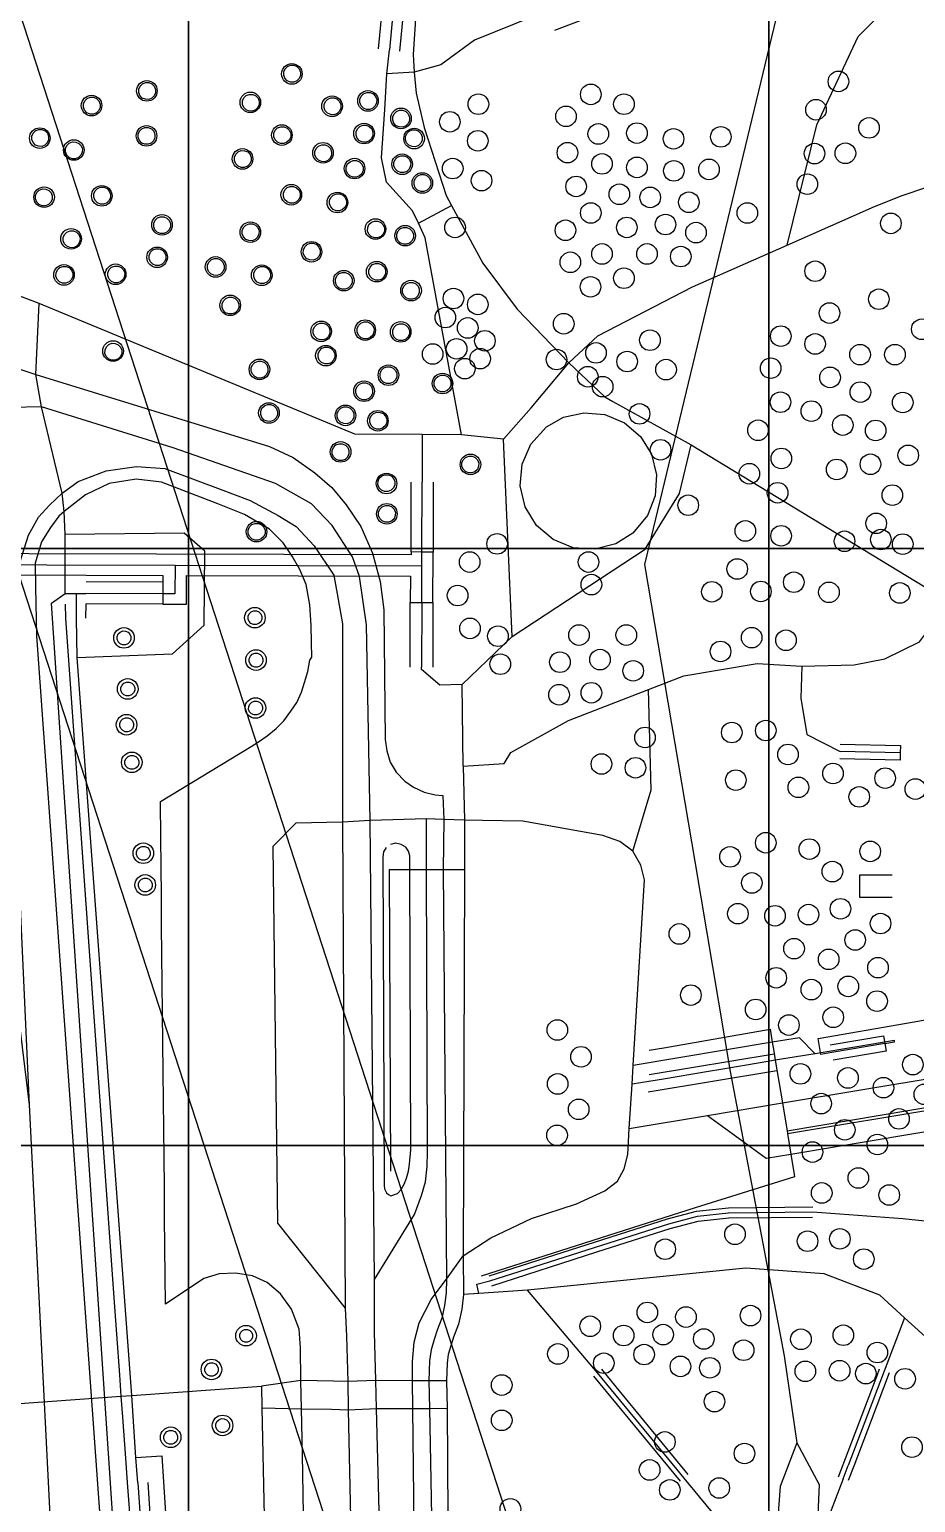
# Model space of a CAD drawing. Header units: metres. Extents: x -847 to 846, y -696 to 697.
# Drawn here: x 61.4 to 190.5, y -225.9 to -11.4 of the extents above; entities that cross this region are included whole.
import ezdxf

# ---------------------------------------------------------------- set-up
doc = ezdxf.new("R2010")
doc.units = ezdxf.units.M
for name, color, linetype in [('GREEN_ATLAS_TERRAIN_COP90', 3, 'Continuous'), ('OSM_BARRIER', 1, 'Continuous'), ('OSM_GREEN_EXISTING', 94, 'Continuous'), ('OSM_HYDROGRAPHY', 5, 'Continuous'), ('OSM_PATH', 32, 'Continuous'), ('OSM_RAILWAY', 6, 'Continuous'), ('OSM_ROAD_LOCAL', 9, 'Continuous'), ('OSM_ROAD_MAJOR', 30, 'Continuous')]:
    doc.layers.add(name, color=color, linetype=linetype)

msp = doc.modelspace()

# ---------------------------------------------------------------- linework, layer by layer
at = {"layer": 'GREEN_ATLAS_TERRAIN_COP90'}
for points in [[(0, -86.968, 21), (84.574, -86.968, 14), (84.574, 0, 25), (0, 0, 25)], [(84.574, -86.968, 14), (169.148, -86.968, 14), (169.148, 0, 20), (84.574, 0, 25)], [(169.148, -86.968, 14), (253.723, -86.968, 12), (253.723, 0, 19), (169.148, 0, 20)], [(0, -173.937, 18), (84.574, -173.937, 10), (84.574, -86.968, 14), (0, -86.968, 21)], [(84.574, -173.937, 10), (169.148, -173.937, 10), (169.148, -86.968, 14), (84.574, -86.968, 14)], [(169.148, -173.937, 10), (253.723, -173.937, 10), (253.723, -86.968, 12), (169.148, -86.968, 14)], [(0, -260.905, 13), (84.574, -260.905, 9), (84.574, -173.937, 10), (0, -173.937, 18)], [(84.574, -260.905, 9), (169.148, -260.905, 9), (169.148, -173.937, 10), (84.574, -173.937, 10)], [(169.148, -260.905, 9), (253.723, -260.905, 5), (253.723, -173.937, 10), (169.148, -173.937, 10)]]:
    msp.add_3dface(points, dxfattribs=at)
at = {"layer": 'OSM_BARRIER'}
for points in [[(112.277, -14.215), (113.167, -5.199)], [(116.224, -5.533), (115.334, -14.549)], [(169.556, -7.481), (154.376, -8.316), (144.183, -9.195), (137.919, -11.566)], [(57.83, -60.135), (62.353, -61.626), (96.408, -72.113), (99.835, -73.716), (103.005, -75.942), (105.486, -78.124), (107.585, -80.606), (109.69, -83.768), (111.412, -87.642), (112.502, -91.772), (113.029, -95.891), (113.254, -114.793), (113.467, -116.429), (113.993, -118.11), (114.852, -119.535), (116.111, -120.882), (117.37, -121.728), (118.93, -122.463), (120.521, -122.852), (121.662, -122.964)], [(102.542, -102.826), (102.504, -100.666), (102.46, -98.206), (102.272, -95.178), (101.727, -92.239), (100.8, -90.035), (99.71, -88.076), (98.388, -86.172), (96.39, -84.146), (92.768, -82.031), (88.872, -80.495), (80.659, -77.3), (76.956, -76.877), (73.035, -77.534), (69.589, -79.182), (66.469, -81.586), (65.68, -82.254), (64.458, -83.935), (63.161, -85.994), (62.259, -89.134), (62.272, -92.618), (62.453, -99.709), (73.573, -254.243)], [(117.013, -87.486), (117.044, -77.323)], [(120.252, -77.334), (120.221, -87.497)], [(117.013, -87.486), (117.013, -87.909), (24.163, -87.642), (24.151, -91.416)], [(120.221, -87.497), (118.592, -87.497), (117.013, -87.486)], [(120.202, -94.844), (120.221, -87.497)], [(28.918, -91.07), (28.918, -90.748), (69.67, -90.87)], [(69.67, -90.87), (80.865, -90.903), (80.865, -91.827)], [(69.67, -91.794), (80.865, -91.827)], [(80.865, -91.827), (80.84, -93.575), (80.872, -95.089)], [(80.872, -95.089), (84.317, -95.1), (84.311, -90.915), (116.919, -91.004), (116.907, -94.833)], [(73.73, -195.399), (66.713, -97.149), (66.657, -95.089)], [(69.652, -97.149), (69.677, -95.056)], [(80.872, -95.089), (69.677, -95.056)], [(116.882, -104.262), (116.907, -94.833)], [(116.907, -94.833), (118.567, -94.844), (120.202, -94.844)], [(120.202, -94.844), (120.171, -104.273)], [(93.702, -115.817), (94.811, -115.149), (96.032, -114.247), (97.354, -113.179), (98.469, -112.065), (99.516, -110.652), (100.355, -109.394), (101.032, -107.902), (101.495, -106.477), (101.978, -104.874), (102.247, -103.26), (102.542, -102.826)], [(80.546, -129.142), (80.49, -123.821), (93.702, -115.817)], [(179.56, -115.472), (188.337, -115.661)], [(188.337, -115.661), (188.312, -116.73), (188.287, -117.798)], [(188.287, -117.798), (179.51, -117.609)], [(121.662, -122.964), (121.812, -126.426), (121.674, -133.728), (122.188, -193.384), (122.125, -195.377), (121.912, -197.214), (121.492, -199.039), (120.822, -200.787), (120.377, -202.167), (119.932, -203.692), (119.726, -205.295), (119.632, -208.167), (119.713, -212.197), (120.308, -243.634)], [(80.59, -133.238), (80.546, -129.142)], [(113.405, -130.533), (113.022, -131.145), (112.885, -131.88), (113.091, -179.736), (113.148, -180.226), (113.448, -180.794), (113.712, -181.05), (114.056, -181.25), (115.033, -180.916), (115.585, -180.326), (116.004, -179.536), (116.355, -178.69), (116.625, -177.633), (116.806, -176.653), (117.007, -174.527), (116.831, -133.728), (116.825, -131.747), (116.669, -131.045), (116.249, -130.466), (115.591, -130.077), (114.752, -129.899), (114.012, -130.077)], [(80.634, -137.647), (80.59, -133.238)], [(187.147, -134.574), (182.361, -134.574), (182.361, -137.769), (187.147, -137.769)], [(80.678, -141.888), (80.634, -137.647)], [(80.721, -146.162), (80.678, -141.888)], [(80.765, -150.304), (80.721, -146.162)], [(80.809, -154.578), (80.765, -150.304)], [(80.853, -158.897), (80.809, -154.578)], [(153.844, -159.677), (169.33, -156.983)], [(169.33, -156.983), (169.643, -158.886), (169.863, -160.178), (170.082, -161.513), (171.122, -167.714), (171.805, -171.822)], [(178.101, -159.265), (185.85, -157.929)], [(185.85, -157.929), (186.044, -159.042), (186.239, -160.166)], [(80.897, -163.217), (80.853, -158.897)], [(151.72, -163.595), (169.925, -160.567)], [(151.732, -160.044), (153.844, -159.677)], [(186.239, -160.166), (178.52, -161.491)], [(151.588, -166.1), (170.326, -162.972)], [(80.941, -167.436), (80.897, -163.217)], [(80.984, -171.488), (80.941, -167.436)], [(194.615, -168.003), (171.805, -171.822)], [(171.867, -172.178), (194.677, -168.371)], [(81.022, -175.684), (80.984, -171.488)], [(171.805, -171.822), (171.867, -172.178)], [(171.867, -172.178), (172.362, -175.161), (172.863, -178.145)], [(81.072, -180.004), (81.022, -175.684)], [(81.116, -184.267), (81.072, -180.004)], [(172.913, -178.456), (158.411, -183.009)], [(172.863, -178.145), (172.913, -178.456)], [(81.16, -188.72), (81.116, -184.267)], [(158.411, -183.009), (127.237, -192.961)], [(128.377, -192.906), (154.395, -184.612), (158.63, -183.499)], [(144.083, -189.399), (154.79, -186.026), (158.862, -184.957), (163.316, -184.468), (175.526, -184.334)], [(158.63, -183.499), (163.253, -182.998), (175.582, -182.865)], [(81.204, -192.939), (81.16, -188.72)], [(128.772, -194.33), (144.083, -189.399)], [(86.836, -193.306), (81.248, -197.035), (81.204, -192.939)], [(100.737, -200.653), (99.603, -197.759), (98.006, -195.533), (96.076, -193.885), (93.934, -192.883), (91.453, -192.505), (89.06, -192.583), (86.836, -193.306)], [(74.156, -201.366), (73.73, -195.399)], [(50.644, -273.701), (84.819, -267.033), (86.855, -266.755), (88.916, -266.354), (90.783, -265.853), (92.236, -265.363), (93.934, -264.506), (95.155, -263.727), (96.371, -262.747), (97.486, -261.801), (98.682, -260.476), (99.628, -259.174), (100.443, -257.783), (101.013, -256.447), (101.414, -254.933), (101.746, -253.04), (101.746, -250.881), (101.182, -218.888), (101.038, -212.242), (100.969, -208.134), (100.906, -203.381), (100.737, -200.653)], [(74.582, -207.333), (74.156, -201.366)], [(75.02, -213.466), (74.801, -210.416), (74.582, -207.333)], [(143.607, -207.511), (145.455, -209.748)], [(146.915, -209.047), (144.829, -206.498)], [(184.873, -207.466), (182.311, -214.201)], [(186.696, -206.999), (184.046, -213.967)], [(185.236, -206.509), (184.873, -207.466)], [(145.455, -209.748), (150.254, -215.581)], [(151.638, -214.802), (146.915, -209.047)], [(75.446, -219.466), (75.02, -213.466)], [(182.311, -214.201), (180.663, -218.542)], [(184.046, -213.967), (181.528, -220.591)], [(150.254, -215.581), (156.212, -222.806)], [(157.421, -221.837), (151.638, -214.802)], [(180.663, -218.542), (179.26, -222.227)], [(75.697, -222.973), (75.446, -219.466)], [(181.528, -220.591), (180.713, -222.717)], [(77.426, -245.86), (75.697, -222.973)], [(77.727, -250.625), (80.439, -250.447), (78.692, -222.984)]]:
    msp.add_lwpolyline(points, dxfattribs=at)
at = {"layer": 'OSM_GREEN_EXISTING'}
for points in [[(99.917, -19.058), (99.434, -19.058), (98.983, -18.869), (98.645, -18.512), (98.463, -18.067), (98.469, -17.577), (98.664, -17.132), (99.008, -16.798), (99.459, -16.609), (99.948, -16.62), (100.393, -16.809), (100.731, -17.154), (100.913, -17.611), (100.906, -18.089), (100.718, -18.546), (100.368, -18.88)], [(78.786, -21.585), (78.303, -21.574), (77.858, -21.384), (77.514, -21.039), (77.332, -20.583), (77.338, -20.104), (77.533, -19.648), (77.877, -19.314), (78.328, -19.136), (78.817, -19.136), (79.262, -19.325), (79.606, -19.681), (79.782, -20.127), (79.775, -20.616), (79.587, -21.062), (79.237, -21.396)], [(70.723, -23.722), (70.24, -23.722), (69.789, -23.533), (69.451, -23.177), (69.269, -22.731), (69.276, -22.242), (69.47, -21.796), (69.814, -21.462), (70.265, -21.273), (70.754, -21.284), (71.199, -21.474), (71.537, -21.819), (71.719, -22.275), (71.713, -22.754), (71.525, -23.21), (71.174, -23.544)], [(93.909, -23.299), (93.426, -23.299), (92.981, -23.11), (92.637, -22.765), (92.455, -22.308), (92.462, -21.819), (92.656, -21.373), (93, -21.039), (93.451, -20.85), (93.94, -20.861), (94.385, -21.051), (94.729, -21.396), (94.905, -21.852), (94.899, -22.342), (94.711, -22.787), (94.36, -23.121)], [(105.799, -23.811), (105.311, -23.8), (104.866, -23.611), (104.527, -23.266), (104.346, -22.809), (104.352, -22.331), (104.546, -21.874), (104.891, -21.54), (105.342, -21.362), (105.83, -21.362), (106.275, -21.551), (106.614, -21.908), (106.795, -22.353), (106.789, -22.843), (106.601, -23.288), (106.25, -23.622)], [(111.011, -23.054), (110.523, -23.043), (110.078, -22.854), (109.733, -22.509), (109.558, -22.052), (109.558, -21.574), (109.752, -21.128), (110.103, -20.783), (110.554, -20.605), (111.037, -20.605), (111.481, -20.794), (111.826, -21.151), (112.008, -21.596), (112.001, -22.086), (111.807, -22.531), (111.463, -22.876)], [(115.798, -25.615), (115.309, -25.603), (114.864, -25.414), (114.526, -25.069), (114.344, -24.624), (114.351, -24.134), (114.539, -23.689), (114.889, -23.344), (115.34, -23.166), (115.829, -23.166), (116.274, -23.366), (116.612, -23.711), (116.794, -24.156), (116.788, -24.646), (116.6, -25.091), (116.249, -25.437)], [(78.704, -28.13), (78.215, -28.13), (77.771, -27.941), (77.432, -27.585), (77.251, -27.14), (77.257, -26.65), (77.445, -26.205), (77.796, -25.871), (78.247, -25.681), (78.735, -25.693), (79.18, -25.882), (79.519, -26.227), (79.7, -26.683), (79.694, -27.173), (79.506, -27.618), (79.155, -27.952)], [(98.488, -28.008), (98.006, -28.008), (97.555, -27.808), (97.216, -27.463), (97.035, -27.017), (97.041, -26.527), (97.235, -26.082), (97.58, -25.737), (98.031, -25.559), (98.52, -25.57), (98.964, -25.759), (99.303, -26.104), (99.484, -26.561), (99.478, -27.04), (99.29, -27.485), (98.939, -27.83)], [(110.46, -27.796), (109.978, -27.796), (109.527, -27.607), (109.188, -27.251), (109.007, -26.806), (109.013, -26.316), (109.207, -25.871), (109.552, -25.526), (110.003, -25.347), (110.491, -25.359), (110.936, -25.548), (111.281, -25.893), (111.456, -26.349), (111.45, -26.828), (111.262, -27.273), (110.911, -27.618)], [(63.205, -28.431), (62.716, -28.42), (62.272, -28.231), (61.933, -27.886), (61.752, -27.429), (61.758, -26.95), (61.946, -26.505), (62.297, -26.16), (62.748, -25.982), (63.236, -25.982), (63.681, -26.182), (64.02, -26.527), (64.201, -26.973), (64.195, -27.463), (64.007, -27.908), (63.656, -28.253)], [(68.123, -30.234), (67.634, -30.234), (67.189, -30.045), (66.845, -29.689), (66.67, -29.244), (66.676, -28.754), (66.864, -28.309), (67.215, -27.963), (67.666, -27.785), (68.148, -27.796), (68.593, -27.986), (68.937, -28.331), (69.119, -28.787), (69.113, -29.266), (68.919, -29.711), (68.574, -30.056)], [(117.646, -28.476), (117.157, -28.464), (116.712, -28.275), (116.374, -27.93), (116.192, -27.474), (116.199, -26.984), (116.387, -26.539), (116.737, -26.205), (117.188, -26.026), (117.677, -26.026), (118.122, -26.216), (118.46, -26.572), (118.642, -27.017), (118.636, -27.507), (118.448, -27.952), (118.097, -28.286)], [(92.737, -31.492), (92.249, -31.492), (91.804, -31.303), (91.465, -30.947), (91.284, -30.502), (91.29, -30.012), (91.478, -29.566), (91.829, -29.232), (92.28, -29.043), (92.762, -29.054), (93.213, -29.244), (93.552, -29.589), (93.733, -30.045), (93.727, -30.524), (93.533, -30.98), (93.188, -31.314)], [(104.459, -30.657), (103.97, -30.646), (103.525, -30.457), (103.181, -30.112), (103.005, -29.656), (103.005, -29.177), (103.199, -28.732), (103.544, -28.386), (103.995, -28.208), (104.484, -28.208), (104.928, -28.409), (105.273, -28.754), (105.448, -29.199), (105.448, -29.689), (105.254, -30.134), (104.91, -30.479)], [(115.967, -32.249), (115.478, -32.249), (115.033, -32.06), (114.695, -31.704), (114.513, -31.259), (114.52, -30.769), (114.708, -30.323), (115.058, -29.978), (115.51, -29.8), (115.992, -29.811), (116.443, -30.001), (116.781, -30.346), (116.963, -30.802), (116.957, -31.281), (116.762, -31.726), (116.418, -32.071)], [(109.032, -32.928), (108.549, -32.917), (108.098, -32.728), (107.76, -32.383), (107.578, -31.926), (107.585, -31.437), (107.779, -30.991), (108.123, -30.657), (108.574, -30.479), (109.063, -30.479), (109.508, -30.669), (109.852, -31.025), (110.028, -31.47), (110.022, -31.96), (109.834, -32.405), (109.483, -32.739)], [(99.879, -36.702), (99.39, -36.702), (98.946, -36.513), (98.601, -36.157), (98.426, -35.711), (98.432, -35.221), (98.62, -34.776), (98.971, -34.431), (99.422, -34.253), (99.904, -34.264), (100.349, -34.453), (100.693, -34.798), (100.875, -35.255), (100.869, -35.734), (100.675, -36.179), (100.33, -36.524)], [(118.905, -34.988), (118.423, -34.977), (117.972, -34.787), (117.633, -34.442), (117.452, -33.986), (117.458, -33.496), (117.652, -33.051), (117.997, -32.717), (118.448, -32.539), (118.936, -32.539), (119.381, -32.728), (119.719, -33.073), (119.901, -33.529), (119.895, -34.019), (119.707, -34.465), (119.356, -34.798)], [(63.75, -37.081), (63.268, -37.081), (62.817, -36.891), (62.478, -36.535), (62.297, -36.09), (62.303, -35.6), (62.497, -35.155), (62.842, -34.821), (63.293, -34.631), (63.781, -34.643), (64.226, -34.832), (64.565, -35.177), (64.746, -35.633), (64.74, -36.112), (64.552, -36.568), (64.201, -36.902)], [(72.239, -36.836), (71.75, -36.824), (71.305, -36.635), (70.967, -36.29), (70.785, -35.834), (70.792, -35.355), (70.98, -34.899), (71.33, -34.565), (71.782, -34.387), (72.264, -34.387), (72.715, -34.576), (73.053, -34.932), (73.235, -35.377), (73.229, -35.867), (73.035, -36.312), (72.69, -36.646)], [(106.595, -37.793), (106.112, -37.793), (105.668, -37.604), (105.323, -37.248), (105.148, -36.802), (105.148, -36.312), (105.342, -35.867), (105.686, -35.533), (106.137, -35.344), (106.626, -35.355), (107.071, -35.544), (107.415, -35.889), (107.591, -36.346), (107.591, -36.824), (107.397, -37.281), (107.052, -37.615)], [(67.785, -43.181), (67.296, -43.17), (66.851, -42.98), (66.513, -42.635), (66.331, -42.179), (66.337, -41.689), (66.525, -41.244), (66.876, -40.91), (67.327, -40.732), (67.81, -40.732), (68.261, -40.921), (68.599, -41.266), (68.781, -41.723), (68.774, -42.212), (68.58, -42.658), (68.236, -42.992)], [(80.972, -41.121), (80.49, -41.11), (80.045, -40.921), (79.7, -40.576), (79.519, -40.12), (79.525, -39.63), (79.719, -39.184), (80.064, -38.851), (80.515, -38.672), (81.003, -38.672), (81.448, -38.862), (81.793, -39.218), (81.968, -39.663), (81.968, -40.153), (81.774, -40.598), (81.423, -40.932)], [(93.871, -42.168), (93.382, -42.157), (92.938, -41.967), (92.599, -41.622), (92.418, -41.166), (92.424, -40.687), (92.612, -40.242), (92.963, -39.897), (93.414, -39.719), (93.896, -39.719), (94.347, -39.919), (94.685, -40.264), (94.867, -40.71), (94.861, -41.199), (94.667, -41.645), (94.322, -41.99)], [(112.145, -41.745), (111.657, -41.745), (111.212, -41.544), (110.867, -41.199), (110.692, -40.754), (110.698, -40.264), (110.886, -39.819), (111.237, -39.474), (111.688, -39.296), (112.17, -39.307), (112.621, -39.496), (112.96, -39.841), (113.141, -40.298), (113.135, -40.776), (112.941, -41.222), (112.596, -41.567)], [(116.387, -42.669), (115.898, -42.669), (115.453, -42.468), (115.115, -42.123), (114.933, -41.678), (114.939, -41.188), (115.127, -40.743), (115.478, -40.398), (115.929, -40.22), (116.412, -40.231), (116.863, -40.42), (117.201, -40.765), (117.383, -41.222), (117.376, -41.7), (117.182, -42.146), (116.838, -42.491)], [(102.773, -44.984), (102.291, -44.973), (101.84, -44.784), (101.502, -44.439), (101.32, -43.982), (101.326, -43.504), (101.52, -43.047), (101.865, -42.713), (102.316, -42.535), (102.805, -42.535), (103.249, -42.724), (103.588, -43.081), (103.769, -43.526), (103.763, -44.016), (103.575, -44.461), (103.224, -44.795)], [(80.302, -45.775), (79.819, -45.775), (79.368, -45.585), (79.03, -45.24), (78.848, -44.784), (78.854, -44.294), (79.049, -43.849), (79.393, -43.515), (79.844, -43.326), (80.333, -43.337), (80.778, -43.526), (81.116, -43.871), (81.298, -44.327), (81.291, -44.817), (81.104, -45.263), (80.753, -45.596)], [(88.79, -47.211), (88.302, -47.199), (87.857, -47.01), (87.519, -46.665), (87.337, -46.209), (87.343, -45.73), (87.531, -45.285), (87.882, -44.94), (88.333, -44.762), (88.815, -44.762), (89.266, -44.951), (89.605, -45.307), (89.786, -45.752), (89.78, -46.242), (89.586, -46.687), (89.241, -47.032)], [(66.732, -48.346), (66.25, -48.335), (65.799, -48.146), (65.46, -47.801), (65.279, -47.344), (65.285, -46.866), (65.479, -46.409), (65.824, -46.075), (66.275, -45.897), (66.763, -45.897), (67.208, -46.086), (67.547, -46.442), (67.728, -46.888), (67.722, -47.378), (67.534, -47.823), (67.183, -48.157)], [(74.294, -48.302), (73.811, -48.29), (73.36, -48.101), (73.022, -47.756), (72.84, -47.3), (72.847, -46.821), (73.041, -46.376), (73.385, -46.031), (73.836, -45.852), (74.325, -45.852), (74.77, -46.053), (75.108, -46.398), (75.29, -46.843), (75.284, -47.333), (75.096, -47.778), (74.745, -48.123)], [(95.55, -48.379), (95.061, -48.379), (94.617, -48.19), (94.278, -47.834), (94.097, -47.389), (94.103, -46.899), (94.291, -46.454), (94.642, -46.12), (95.093, -45.93), (95.575, -45.942), (96.026, -46.131), (96.364, -46.476), (96.546, -46.932), (96.54, -47.411), (96.346, -47.867), (96.001, -48.201)], [(107.441, -49.225), (106.952, -49.214), (106.507, -49.025), (106.163, -48.68), (105.987, -48.224), (105.993, -47.745), (106.181, -47.3), (106.532, -46.955), (106.983, -46.776), (107.466, -46.776), (107.91, -46.966), (108.255, -47.322), (108.437, -47.767), (108.43, -48.257), (108.236, -48.702), (107.892, -49.047)], [(112.308, -47.923), (111.826, -47.912), (111.381, -47.723), (111.037, -47.378), (110.855, -46.921), (110.861, -46.442), (111.055, -45.997), (111.4, -45.652), (111.851, -45.474), (112.34, -45.474), (112.784, -45.674), (113.129, -46.019), (113.304, -46.465), (113.298, -46.955), (113.11, -47.4), (112.759, -47.745)], [(117.226, -50.695), (116.737, -50.684), (116.293, -50.495), (115.954, -50.149), (115.773, -49.693), (115.779, -49.214), (115.967, -48.769), (116.318, -48.424), (116.769, -48.246), (117.257, -48.246), (117.702, -48.446), (118.041, -48.791), (118.222, -49.237), (118.216, -49.726), (118.028, -50.172), (117.677, -50.517)], [(90.933, -52.832), (90.444, -52.832), (89.999, -52.643), (89.661, -52.298), (89.479, -51.841), (89.486, -51.352), (89.674, -50.906), (90.025, -50.572), (90.476, -50.383), (90.958, -50.394), (91.409, -50.584), (91.747, -50.929), (91.929, -51.385), (91.923, -51.875), (91.729, -52.32), (91.384, -52.654)], [(104.202, -56.617), (103.719, -56.606), (103.268, -56.417), (102.93, -56.072), (102.748, -55.626), (102.755, -55.137), (102.949, -54.691), (103.293, -54.346), (103.744, -54.168), (104.233, -54.168), (104.678, -54.368), (105.016, -54.714), (105.198, -55.159), (105.191, -55.649), (105.004, -56.094), (104.653, -56.439)], [(110.629, -56.45), (110.147, -56.439), (109.696, -56.25), (109.358, -55.905), (109.176, -55.448), (109.182, -54.97), (109.376, -54.524), (109.721, -54.179), (110.172, -54.001), (110.661, -54.001), (111.105, -54.201), (111.444, -54.547), (111.625, -54.992), (111.619, -55.482), (111.431, -55.927), (111.08, -56.272)], [(115.798, -56.706), (115.309, -56.695), (114.864, -56.506), (114.526, -56.161), (114.344, -55.704), (114.351, -55.214), (114.539, -54.769), (114.889, -54.435), (115.34, -54.257), (115.829, -54.257), (116.274, -54.446), (116.612, -54.791), (116.794, -55.248), (116.788, -55.738), (116.6, -56.183), (116.249, -56.517)], [(73.874, -59.556), (73.392, -59.556), (72.941, -59.367), (72.602, -59.01), (72.421, -58.565), (72.427, -58.075), (72.621, -57.63), (72.966, -57.296), (73.417, -57.107), (73.905, -57.118), (74.35, -57.307), (74.688, -57.652), (74.87, -58.109), (74.864, -58.587), (74.676, -59.044), (74.325, -59.378)], [(104.916, -60.101), (104.433, -60.101), (103.982, -59.912), (103.644, -59.556), (103.462, -59.111), (103.469, -58.621), (103.663, -58.176), (104.007, -57.83), (104.459, -57.652), (104.947, -57.663), (105.392, -57.853), (105.73, -58.198), (105.912, -58.654), (105.906, -59.133), (105.718, -59.578), (105.367, -59.923)], [(95.174, -62.161), (94.685, -62.161), (94.241, -61.96), (93.896, -61.615), (93.721, -61.17), (93.727, -60.68), (93.915, -60.235), (94.266, -59.89), (94.717, -59.712), (95.199, -59.723), (95.644, -59.912), (95.989, -60.257), (96.17, -60.714), (96.164, -61.192), (95.97, -61.638), (95.625, -61.983)], [(113.95, -62.962), (113.461, -62.962), (113.016, -62.773), (112.678, -62.417), (112.496, -61.972), (112.502, -61.482), (112.69, -61.036), (113.041, -60.691), (113.492, -60.513), (113.975, -60.524), (114.426, -60.714), (114.764, -61.059), (114.946, -61.515), (114.939, -61.994), (114.745, -62.439), (114.401, -62.784)], [(121.843, -64.187), (121.361, -64.176), (120.91, -63.986), (120.571, -63.641), (120.39, -63.185), (120.396, -62.706), (120.59, -62.25), (120.935, -61.916), (121.386, -61.738), (121.875, -61.738), (122.319, -61.927), (122.658, -62.283), (122.839, -62.729), (122.833, -63.218), (122.645, -63.664), (122.294, -63.998)], [(110.416, -65.322), (109.934, -65.311), (109.483, -65.122), (109.145, -64.777), (108.963, -64.32), (108.969, -63.831), (109.163, -63.385), (109.508, -63.051), (109.959, -62.873), (110.448, -62.873), (110.892, -63.062), (111.231, -63.408), (111.412, -63.864), (111.406, -64.354), (111.218, -64.799), (110.867, -65.133)], [(96.559, -68.473), (96.07, -68.461), (95.625, -68.272), (95.281, -67.927), (95.105, -67.471), (95.105, -66.981), (95.299, -66.536), (95.65, -66.202), (96.101, -66.024), (96.584, -66.024), (97.029, -66.213), (97.373, -66.558), (97.555, -67.014), (97.548, -67.504), (97.354, -67.949), (97.01, -68.283)], [(107.691, -68.807), (107.202, -68.795), (106.758, -68.606), (106.413, -68.261), (106.238, -67.805), (106.238, -67.326), (106.432, -66.87), (106.776, -66.536), (107.234, -66.358), (107.716, -66.358), (108.161, -66.547), (108.506, -66.903), (108.681, -67.348), (108.681, -67.838), (108.487, -68.283), (108.142, -68.628)], [(112.477, -69.597), (111.989, -69.597), (111.544, -69.408), (111.206, -69.063), (111.024, -68.606), (111.03, -68.116), (111.218, -67.671), (111.569, -67.337), (112.02, -67.148), (112.509, -67.159), (112.954, -67.348), (113.292, -67.693), (113.473, -68.15), (113.467, -68.64), (113.273, -69.085), (112.928, -69.419)], [(142.204, -67.204), (145.267, -67.482), (148.105, -68.673), (150.442, -70.666), (152.052, -73.27), (152.797, -76.254), (152.597, -79.326), (151.482, -82.187), (149.327, -84.736), (146.877, -86.295), (143.807, -87.096), (140.644, -86.885), (137.706, -85.694), (135.281, -83.657), (133.633, -80.94), (132.913, -77.857), (133.189, -74.695), (134.454, -71.79), (136.735, -69.285), (139.209, -67.871)], [(106.977, -74.183), (106.488, -74.172), (106.043, -73.983), (105.699, -73.638), (105.524, -73.181), (105.524, -72.703), (105.718, -72.257), (106.062, -71.912), (106.52, -71.734), (107.002, -71.734), (107.447, -71.924), (107.791, -72.28), (107.967, -72.725), (107.967, -73.215), (107.773, -73.66), (107.428, -74.005)], [(125.878, -75.987), (125.389, -75.987), (124.944, -75.786), (124.606, -75.441), (124.424, -74.996), (124.431, -74.506), (124.618, -74.061), (124.969, -73.716), (125.42, -73.538), (125.909, -73.549), (126.354, -73.738), (126.692, -74.083), (126.874, -74.54), (126.868, -75.018), (126.68, -75.463), (126.329, -75.809)], [(113.655, -78.681), (113.167, -78.669), (112.722, -78.48), (112.383, -78.135), (112.202, -77.679), (112.208, -77.189), (112.396, -76.744), (112.747, -76.41), (113.198, -76.232), (113.68, -76.232), (114.131, -76.421), (114.47, -76.766), (114.651, -77.222), (114.645, -77.712), (114.451, -78.157), (114.106, -78.491)], [(113.737, -83.167), (113.254, -83.167), (112.803, -82.978), (112.465, -82.621), (112.283, -82.176), (112.289, -81.686), (112.484, -81.241), (112.828, -80.907), (113.279, -80.718), (113.768, -80.729), (114.213, -80.918), (114.551, -81.263), (114.733, -81.72), (114.726, -82.198), (114.539, -82.655), (114.188, -82.989)], [(94.748, -85.772), (94.266, -85.772), (93.815, -85.582), (93.476, -85.226), (93.295, -84.781), (93.301, -84.291), (93.495, -83.846), (93.84, -83.512), (94.291, -83.323), (94.779, -83.334), (95.224, -83.523), (95.563, -83.868), (95.744, -84.325), (95.738, -84.803), (95.55, -85.26), (95.199, -85.594)], [(94.46, -98.072), (94.065, -98.072), (93.696, -97.917), (93.414, -97.627), (93.263, -97.26), (93.27, -96.859), (93.433, -96.492), (93.714, -96.213), (94.084, -96.058), (94.485, -96.069), (94.848, -96.225), (95.13, -96.503), (95.281, -96.881), (95.274, -97.271), (95.118, -97.649), (94.83, -97.928)], [(75.39, -101.011), (74.989, -101.011), (74.619, -100.855), (74.344, -100.566), (74.193, -100.199), (74.2, -99.798), (74.356, -99.431), (74.645, -99.152), (75.014, -98.996), (75.415, -99.008), (75.778, -99.163), (76.054, -99.453), (76.204, -99.82), (76.198, -100.221), (76.048, -100.588), (75.76, -100.867)], [(94.629, -104.251), (94.234, -104.251), (93.859, -104.095), (93.583, -103.794), (93.433, -103.427), (93.439, -103.026), (93.602, -102.67), (93.884, -102.392), (94.253, -102.236), (94.654, -102.247), (95.018, -102.403), (95.299, -102.681), (95.444, -103.06), (95.444, -103.449), (95.287, -103.828), (94.999, -104.095)], [(75.935, -108.447), (75.54, -108.447), (75.165, -108.292), (74.889, -108.002), (74.739, -107.635), (74.745, -107.234), (74.908, -106.867), (75.19, -106.588), (75.559, -106.433), (75.96, -106.444), (76.324, -106.6), (76.605, -106.889), (76.75, -107.256), (76.75, -107.646), (76.593, -108.024), (76.305, -108.303)], [(94.541, -111.219), (94.147, -111.219), (93.777, -111.063), (93.501, -110.774), (93.351, -110.407), (93.357, -110.006), (93.514, -109.639), (93.796, -109.36), (94.166, -109.204), (94.566, -109.216), (94.936, -109.371), (95.212, -109.661), (95.362, -110.028), (95.356, -110.429), (95.199, -110.796), (94.911, -111.075)], [(75.766, -113.657), (75.371, -113.657), (75.002, -113.501), (74.72, -113.212), (74.569, -112.845), (74.576, -112.444), (74.739, -112.076), (75.02, -111.798), (75.39, -111.642), (75.791, -111.653), (76.154, -111.809), (76.436, -112.088), (76.587, -112.466), (76.58, -112.856), (76.424, -113.234), (76.136, -113.512)], [(76.524, -119.134), (76.123, -119.134), (75.753, -118.978), (75.478, -118.689), (75.327, -118.321), (75.334, -117.921), (75.49, -117.553), (75.778, -117.286), (76.148, -117.13), (76.549, -117.142), (76.912, -117.286), (77.188, -117.576), (77.338, -117.954), (77.332, -118.344), (77.182, -118.722), (76.894, -118.989)], [(78.203, -132.37), (77.808, -132.37), (77.439, -132.214), (77.157, -131.925), (77.006, -131.557), (77.013, -131.157), (77.176, -130.789), (77.457, -130.511), (77.827, -130.355), (78.228, -130.366), (78.591, -130.522), (78.873, -130.812), (79.017, -131.179), (79.017, -131.58), (78.861, -131.947), (78.573, -132.225)], [(78.485, -136.99), (78.09, -136.99), (77.721, -136.834), (77.439, -136.533), (77.288, -136.177), (77.295, -135.776), (77.457, -135.409), (77.739, -135.131), (78.109, -134.975), (78.51, -134.986), (78.873, -135.142), (79.155, -135.42), (79.306, -135.799), (79.299, -136.188), (79.143, -136.567), (78.854, -136.845)], [(93.163, -202.557), (92.794, -202.557), (92.455, -202.412), (92.192, -202.145), (92.054, -201.8), (92.061, -201.433), (92.211, -201.088), (92.474, -200.831), (92.819, -200.687), (93.188, -200.698), (93.527, -200.843), (93.79, -201.11), (93.927, -201.455), (93.921, -201.822), (93.777, -202.167), (93.508, -202.423)], [(88.133, -207.511), (87.75, -207.511), (87.393, -207.355), (87.13, -207.077), (86.986, -206.72), (86.992, -206.342), (87.143, -205.986), (87.412, -205.73), (87.769, -205.574), (88.151, -205.585), (88.502, -205.73), (88.772, -206.008), (88.916, -206.364), (88.909, -206.743), (88.759, -207.099), (88.483, -207.366)], [(89.755, -215.704), (89.36, -215.704), (88.991, -215.548), (88.709, -215.247), (88.559, -214.88), (88.565, -214.479), (88.728, -214.112), (89.01, -213.845), (89.379, -213.689), (89.78, -213.7), (90.144, -213.856), (90.425, -214.134), (90.57, -214.513), (90.57, -214.902), (90.413, -215.281), (90.125, -215.548)], [(82.194, -217.418), (81.799, -217.418), (81.429, -217.262), (81.147, -216.973), (80.997, -216.605), (81.003, -216.205), (81.166, -215.837), (81.448, -215.57), (81.818, -215.414), (82.219, -215.414), (82.582, -215.57), (82.864, -215.86), (83.008, -216.227), (83.008, -216.628), (82.851, -216.995), (82.563, -217.273)]]:
    msp.add_lwpolyline(points, close=True, dxfattribs=at)
for centre in [(99.653, -17.878), (78.529, -20.349), (179.297, -18.969), (70.46, -22.487), (93.602, -22.019), (105.511, -22.587), (110.742, -21.807), (126.83, -22.286), (143.212, -20.861), (148.042, -22.286), (115.553, -24.357), (122.67, -24.847), (139.598, -24.056), (176.021, -23.088), (62.917, -27.229), (78.479, -26.895), (98.2, -26.783), (110.172, -26.561), (144.302, -26.616), (149.934, -26.494), (162.157, -27.04), (183.752, -25.737), (67.872, -28.954), (104.189, -29.366), (117.464, -27.296), (126.742, -27.618), (139.811, -29.344), (155.266, -27.329), (92.468, -30.257), (115.716, -31.036), (144.847, -30.98), (149.934, -31.492), (175.808, -29.477), (180.306, -29.433), (108.787, -31.659), (123.09, -31.659), (127.294, -33.418), (155.31, -31.993), (160.434, -31.782), (71.951, -35.633), (99.566, -35.466), (118.661, -33.763), (141.07, -34.264), (147.372, -35.4), (174.762, -33.93), (63.55, -35.823), (106.288, -36.602), (151.864, -35.856), (157.496, -36.568), (80.728, -39.852), (143.212, -38.127), (154.094, -39.808), (166.022, -38.127), (186.94, -39.641), (67.478, -41.89), (93.602, -40.921), (111.832, -40.465), (116.161, -41.433), (123.428, -40.231), (139.516, -40.643), (148.462, -40.231), (158.542, -40.988), (102.51, -43.782), (144.847, -44.094), (151.4, -44.094), (80.013, -44.583), (88.54, -45.986), (140.23, -45.307), (156.318, -44.472), (66.444, -47.144), (73.968, -47.055), (95.262, -47.199), (107.215, -47.979), (112.02, -46.676), (148.042, -47.622), (175.896, -46.609), (117.019, -49.426), (123.196, -50.584), (143.168, -48.88), (185.18, -50.684), (90.664, -51.574), (126.742, -51.441), (177.994, -52.699), (122.019, -53.355), (125.276, -54.869), (139.265, -54.257), (191.438, -55.059), (103.913, -55.37), (110.341, -55.181), (115.51, -55.437), (127.776, -56.74), (151.826, -56.65), (170.896, -56.06), (175.896, -57.196), (73.598, -58.231), (104.609, -58.899), (120.171, -58.665), (123.654, -57.908), (127.081, -59.344), (143.97, -58.498), (182.448, -58.754), (187.529, -58.754), (94.924, -60.903), (124.857, -60.792), (138.213, -59.467), (148.506, -59.756), (154.176, -60.936), (169.424, -60.725), (113.724, -61.749), (121.599, -62.962), (142.767, -61.972), (144.935, -63.419), (178.076, -62.072), (110.172, -64.075), (170.852, -65.678), (182.492, -64.209), (188.663, -65.723), (96.308, -67.248), (107.466, -67.604), (150.31, -67.382), (175.35, -66.981), (112.189, -68.384), (167.576, -69.764), (179.93, -69.007), (184.716, -69.797), (106.751, -72.914), (153.374, -72.614), (170.978, -73.872), (189.465, -73.415), (125.671, -74.74), (166.317, -76.098), (179.047, -75.475), (183.958, -74.718), (113.448, -77.523), (157.408, -80.684), (170.433, -78.87), (187.153, -79.215), (113.492, -81.931), (94.504, -84.536), (165.728, -84.425), (170.94, -85.137), (184.798, -83.323), (129.555, -86.306), (180.181, -85.928), (185.474, -85.683), (188.663, -86.351), (125.564, -88.955), (142.874, -88.955), (164.55, -89.968), (143.294, -92.239), (160.854, -93.286), (167.996, -93.241), (172.788, -91.894), (177.913, -93.364), (188.243, -93.453), (123.804, -93.831), (94.259, -97.059), (75.19, -99.998), (125.608, -98.618), (129.68, -99.753), (141.489, -99.586), (148.381, -99.586), (166.655, -99.965), (162.113, -101.98), (171.654, -100.343), (94.429, -103.227), (130.019, -103.828), (138.714, -103.538), (144.553, -103.16), (149.389, -104.796), (75.735, -107.434), (138.589, -108.28), (143.294, -107.991), (94.341, -110.206), (75.565, -112.644), (151.112, -114.503), (163.754, -113.78), (168.71, -113.49), (171.942, -116.975), (76.324, -118.121), (144.766, -118.366), (149.721, -118.911), (164.343, -120.715), (178.502, -119.746), (186.101, -120.425), (173.459, -121.761), (182.323, -123.153), (190.511, -122.017), (168.71, -129.832), (78.002, -131.357), (163.504, -131.891), (175.056, -130.756), (183.921, -131.09), (178.414, -134.029), (78.284, -135.977), (166.674, -135.687), (164.638, -140.162), (170.057, -140.463), (174.931, -140.296), (179.592, -139.45), (185.43, -141.598), (156.111, -143.112), (181.734, -143.992), (172.826, -145.25), (177.869, -146.808), (170.226, -149.491), (185.055, -148.022), (175.35, -151.216), (180.726, -150.749), (157.79, -152.018), (184.923, -152.897), (167.238, -154.111), (178.539, -155.246), (138.338, -157.094), (172.074, -156.382), (141.784, -161.001), (190.135, -162.137), (173.753, -163.484), (180.682, -164.074), (138.382, -164.953), (185.85, -165.499), (191.814, -166.467), (141.446, -168.649), (176.779, -167.814), (188.118, -170.041), (138.294, -172.434), (180.218, -171.632), (175.513, -174.872), (184.967, -173.77), (182.198, -178.646), (176.86, -180.827), (186.69, -181.128), (164.218, -186.839), (174.799, -187.852), (179.504, -187.507), (154.05, -189.02), (182.993, -190.457), (151.444, -198.227), (166.486, -198.683), (143.125, -200.242), (157.076, -198.895), (92.975, -201.611), (147.999, -201.588), (153.756, -201.455), (159.676, -202.089), (173.834, -202.134), (180.011, -201.544), (138.42, -204.271), (150.981, -204.36), (165.477, -203.726), (184.967, -204.06), (87.932, -206.531), (145.104, -205.618), (156.274, -206.086), (160.559, -206.286), (174.467, -206.798), (179.466, -206.709), (183.288, -207.132), (130.232, -208.802), (189.001, -207.889), (161.236, -211.206), (89.555, -214.68), (130.232, -213.934), (81.993, -216.405), (154.006, -217.084), (190.01, -217.841), (165.603, -218.765), (151.782, -221.158), (154.721, -224.064), (161.925, -223.786), (131.491, -226.825)]:
    msp.add_circle(centre, 1.5, dxfattribs=at)
at = {"layer": 'OSM_HYDROGRAPHY'}
for points in [[(-197.484, 655.883), (-176.09, 588.279), (152.653, 85.148), (173.365, 3.451), (151.012, -89.334), (158.367, -132.537), (163.529, -163.15), (171.41, -204.55), (173.252, -217.207), (170.796, -223.563), (169.455, -241.697), (168.71, -281.282), (175.501, -286.269), (181.095, -290.31)], [(173.252, -217.207), (176.484, -223.262), (175.683, -241.92), (175.501, -286.269)]]:
    msp.add_lwpolyline(points, dxfattribs=at)
at = {"layer": 'OSM_PATH'}
for points in [[(129.9, 13.748), (130.319, 11.533), (132.381, 8.393), (118.16, -2.438), (117.314, -15.073), (117.458, -17.633)], [(62.835, -51.307), (59.991, -50.227), (57.26, -49.025), (55.374, -47.3), (53.946, -45.263), (53.144, -42.635), (51.634, -15.106), (52.135, -10.987), (53.902, -7.202), (57.348, -4.264), (59.39, -3.239)], [(114.695, -5.366), (113.893, -14.36)], [(145.173, -5.733), (142.398, -6.534), (135.074, -9.44), (126.285, -12.958), (121.367, -16.531), (117.458, -17.633)], [(171.83, -42.825), (176.146, -25.27), (182.192, -12.412), (190.254, -4.364)], [(124.349, -70.41), (119.093, -41.734), (118.091, -39.607), (117.245, -37.826), (113.423, -33.63), (112.728, -30.09), (113.217, -23.043), (113.486, -17.867), (113.893, -14.36)], [(117.458, -17.633), (113.486, -17.867)], [(117.458, -17.633), (117.746, -20.672), (118.924, -25.693), (122.125, -35.6), (122.914, -37.047), (127.494, -45.429), (132.5, -52.153), (140.011, -59.946)], [(134.517, -66.513), (140.011, -59.946), (144.252, -56.038), (158.041, -48.88), (171.83, -42.825), (184.566, -37.17), (188.582, -35.567), (199.094, -32.06), (210.596, -28.687), (219.768, -27.997), (226.646, -27.663)], [(118.091, -39.607), (122.914, -37.047)], [(62.353, -61.626), (62.835, -51.307)], [(118.636, -70.387), (108.838, -70.332), (62.835, -51.307)], [(140.011, -59.946), (145.248, -64.922), (146.42, -65.578), (157.834, -71.912), (195.473, -94.755)], [(66.469, -81.586), (66.193, -78.948), (63.186, -66.369), (62.353, -61.626)], [(134.517, -66.513), (130.482, -71.066)], [(124.349, -70.41), (118.636, -70.387), (118.617, -77.323)], [(131.748, -99.798), (130.482, -71.066), (124.349, -70.41)], [(124.468, -106.811), (131.748, -99.798), (151.131, -87.096), (156.155, -78.97), (157.834, -71.912)], [(118.592, -87.497), (118.617, -77.323)], [(66.613, -93.531), (66.607, -84.926), (66.469, -81.586)], [(76.33, -210.305), (68.361, -102.859), (82.25, -102.325), (86.873, -98.162), (86.967, -87.364), (83.935, -84.77), (66.607, -84.926)], [(118.567, -94.844), (118.586, -89.523), (118.592, -87.497)], [(26.55, -91.237), (26.556, -89.256), (82.638, -89.423), (118.586, -89.523)], [(82.638, -89.423), (82.607, -93.575), (80.84, -93.575)], [(75.227, -253.152), (74.926, -248.432), (64.602, -94.933), (66.613, -93.531)], [(66.613, -93.531), (68.261, -93.531), (69.645, -93.542)], [(68.267, -95.045), (68.261, -93.531)], [(80.84, -93.575), (69.645, -93.542)], [(68.261, -97.193), (68.267, -95.045)], [(118.567, -94.844), (118.542, -104.262)], [(124.612, -118.689), (130.583, -118.277), (131.56, -116.685), (139.942, -112.032), (151.601, -107.535), (156.744, -105.542), (167.469, -103.705), (173.96, -104.095), (181.596, -103.917), (186.038, -103.048), (191.113, -100.566), (195.473, -94.755), (216.36, -109.739), (220.757, -113.279), (224.071, -116.073), (226.264, -120.804), (228.281, -125.713), (228.971, -128.797)], [(68.361, -102.859), (68.261, -97.193)], [(124.468, -106.811), (121.21, -106.867), (118.535, -104.607), (118.542, -104.262)], [(173.96, -104.095), (173.822, -108.781), (174.686, -114.069), (179.535, -116.54)], [(124.612, -118.689), (124.468, -106.811)], [(149.345, -131.068), (151.989, -122.14), (151.601, -107.535)], [(188.312, -116.73), (179.535, -116.54)], [(124.612, -118.689), (124.794, -126.537), (124.825, -133.728), (124.612, -189.978), (124.681, -195.611), (124.437, -197.748), (123.929, -199.952), (123.209, -201.833), (122.802, -203.091), (122.438, -204.338), (122.275, -205.596), (122.194, -208.179), (122.275, -212.186), (122.482, -243.712), (122.714, -246.951), (123.447, -250.09)], [(113.849, -133.728), (116.831, -133.728), (119.256, -133.728), (121.674, -133.728), (124.825, -133.728)], [(113.849, -133.728), (114, -177.677)], [(178.314, -160.378), (176.748, -160.645), (176.353, -158.319), (189.233, -156.114), (201.055, -154.011), (222.06, -150.37), (223.345, -150.693), (223.458, -150.727)], [(175.927, -160.545), (173.64, -158.218), (169.643, -158.886)], [(186.044, -159.042), (187.467, -158.797), (187.441, -158.63), (175.927, -160.545), (170.082, -161.513)], [(169.643, -158.886), (149.383, -162.248)], [(186.044, -159.042), (178.314, -160.378)], [(162.426, -162.794), (160.046, -163.194)], [(167.883, -161.881), (162.426, -162.794)], [(170.082, -161.513), (167.883, -161.881)], [(151.67, -164.586), (149.22, -164.987)], [(153.781, -164.241), (151.67, -164.586)], [(160.046, -163.194), (153.781, -164.241)], [(128.49, -193.629), (154.589, -185.302), (158.743, -184.211), (163.285, -183.722), (175.551, -183.588), (188.701, -184.523), (195.586, -185.28), (200.196, -186.427), (211.348, -189.755)], [(212.858, -216.093), (209.381, -214.29), (207.244, -213.01), (198.95, -208.09), (197.459, -206.743), (188.914, -198.995), (185.324, -195.733), (177.211, -192.627), (165.778, -191.781), (133.978, -194.998), (126.899, -195.444), (124.681, -195.611)], [(126.899, -195.444), (126.592, -194.13), (128.49, -193.629)], [(144.165, -207.043), (133.978, -194.998)], [(188.914, -198.995), (185.969, -206.754)], [(155.723, -221.058), (144.165, -207.043)], [(185.969, -206.754), (180.701, -220.535)], [(74.801, -210.416), (76.33, -210.305), (95.212, -208.947)], [(105.724, -208.245), (100.969, -208.134), (95.212, -208.947)], [(95.212, -208.947), (95.281, -212.13), (95.669, -230.142), (96.126, -251.226), (96.195, -254.51)], [(122.194, -208.179), (119.632, -208.167), (117.245, -208.167), (111.87, -208.156), (107.81, -208.29), (105.724, -208.245)], [(33.172, -213.422), (74.801, -210.416)], [(77.182, -223.051), (76.931, -219.355), (76.33, -210.305)], [(95.281, -212.13), (101.038, -212.242), (105.43, -212.331)], [(105.43, -212.331), (107.841, -212.386), (111.976, -212.219), (117.289, -212.208), (119.713, -212.197), (122.275, -212.186)], [(76.931, -219.355), (80.715, -219.11), (81.442, -230.442), (83.039, -255.467)], [(179.961, -222.472), (180.701, -220.535)], [(77.182, -223.051), (77.645, -229.418)], [(156.794, -222.35), (155.723, -221.058)], [(163.892, -230.955), (156.794, -222.35)], [(179.961, -222.472), (177.199, -229.697)]]:
    msp.add_lwpolyline(points, dxfattribs=at)
at = {"layer": 'OSM_RAILWAY'}
for points in [[(282.879, -695.747), (36.292, 63.964), (17.397, 111.486), (-9.391, 165.721)], [(-31.054, 152.474), (-5.795, 100.978), (12.467, 55.059), (256.347, -695.747)]]:
    msp.add_lwpolyline(points, dxfattribs=at)
at = {"layer": 'OSM_ROAD_LOCAL'}
for points in [[(61.438, -168.015), (57.135, -132.815), (46.885, -71.645), (41.892, -43.214)], [(119.268, -126.359), (111.074, -126.615), (107.033, -126.849), (100.249, -126.971), (96.872, -130.377), (97.548, -185.247), (107.434, -197.592)], [(111.707, -193.429), (117.502, -183.944), (118.529, -181.217), (119.118, -179.202), (119.35, -176.976), (119.431, -174.827), (119.256, -133.728), (119.268, -126.359)], [(121.812, -126.426), (119.268, -126.359)], [(122.188, -193.384), (124.612, -189.978), (128.634, -187.34), (134.567, -184.523), (141.145, -182.397), (145.267, -180.493), (147.121, -179.113), (148.086, -177.299), (148.587, -175.239), (148.819, -171.443), (149.22, -164.987), (149.383, -162.248), (151.043, -135.22), (150.523, -133.094), (149.345, -131.068), (147.435, -129.654), (144.96, -128.786), (133.283, -126.693), (127.45, -126.593), (124.794, -126.537), (121.812, -126.426)], [(171.122, -167.714), (194.245, -163.851)], [(160.234, -169.54), (171.122, -167.714)], [(148.819, -171.443), (160.234, -169.54)], [(160.234, -169.54), (168.766, -175.762), (172.362, -175.161)], [(172.362, -175.161), (195.485, -171.298)], [(113.298, -268.67), (117.596, -261.645), (117.721, -250.825), (117.289, -212.208), (117.245, -208.167), (117.214, -205.362), (117.464, -202.546), (118.216, -199.729), (119.964, -196.345), (121.279, -194.586), (122.188, -193.384)]]:
    msp.add_lwpolyline(points, dxfattribs=at)
at = {"layer": 'OSM_ROAD_MAJOR'}
for points in [[(82.338, -72.324), (63.186, -66.369), (58.745, -66.447), (54.666, -67.17), (50.5, -68.628), (46.885, -71.645), (44.029, -74.762), (39.274, -81.23)], [(111.074, -126.615), (110.548, -98.117), (109.514, -91.059), (108.499, -88.187), (105.524, -83.634), (102.535, -80.484), (97.248, -77.534), (82.338, -72.324)], [(61.438, -168.015), (59.828, -132.815), (58.895, -112.477), (58.851, -99.497), (59.44, -92.44), (60.073, -88.877), (61.294, -85.048), (62.716, -82.443), (64.314, -80.684), (66.193, -78.948), (68.518, -77.233), (72.59, -75.686), (77, -75.052), (81.16, -75.352), (89.599, -78.503), (93.552, -80.016), (97.668, -82.198), (100.274, -83.757), (102.917, -86.584), (105.78, -90.848), (107.033, -97.95)], [(107.033, -97.95), (107.033, -126.849), (107.434, -197.592), (107.61, -201.666)], [(111.707, -193.429), (111.074, -126.615)], [(65.805, -254.732), (61.438, -168.015)], [(113.298, -268.67), (113.073, -255.512), (113.01, -250.847), (112.809, -243.979), (111.976, -212.219), (111.87, -208.156), (111.707, -201.076), (111.707, -193.429)], [(107.61, -201.666), (107.81, -208.29), (107.841, -212.386), (108.537, -243.834), (108.468, -251.014), (108.737, -269.504)]]:
    msp.add_lwpolyline(points, dxfattribs=at)

doc.saveas('drawing.dxf')
